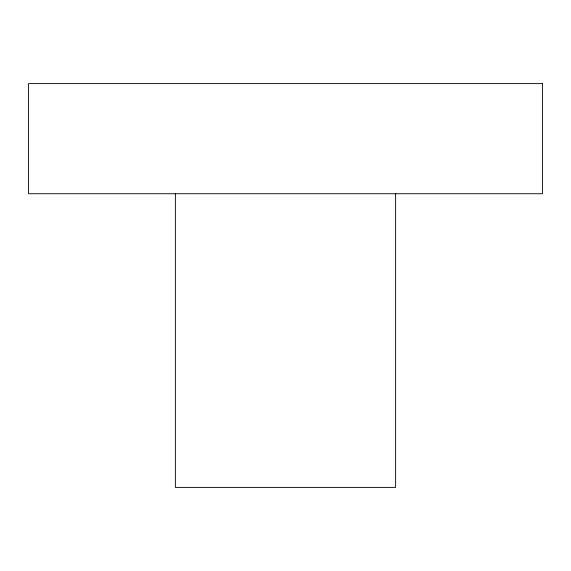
<?xml version="1.0" encoding="UTF-8"?>
<svg xmlns="http://www.w3.org/2000/svg" width="571" height="571" viewBox="0 0 571 571"><rect width="100%" height="100%" fill="white"/><g stroke="black" fill="none" stroke-linecap="round" stroke-linejoin="round"><path stroke-width="0.86" d="M395.624 193.733L395.624 487.391L175.376 487.391L175.376 193.733M542.45 83.609L28.55 83.609L28.55 193.733L542.45 193.733L542.45 83.609"/></g></svg>
